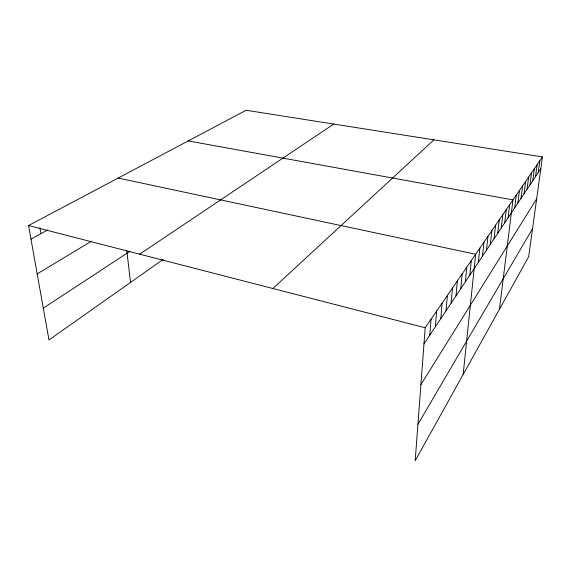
<?xml version="1.0" encoding="UTF-8"?>
<svg xmlns="http://www.w3.org/2000/svg" width="571" height="571" viewBox="0 0 571 571"><rect width="100%" height="100%" fill="white"/><g stroke="black" fill="none" stroke-linecap="round" stroke-linejoin="round"><path stroke-width="0.86" d="M542.45 156.946L425.195 327.761L415.181 460.74L528.675 256.686L542.45 156.946L246.122 110.26L28.55 225.538L48.978 339.959L163.256 259.334M429.777 335.17L431.026 319.268M435.373 326.776L436.658 311.059M440.783 318.668L442.104 303.13M446.015 310.824L447.371 295.457M451.083 303.23L452.468 288.041M455.986 295.871L457.4 280.853M460.74 288.748L462.175 273.887M465.351 281.838L466.807 267.142M469.819 275.136L471.296 260.604M463.145 374.512L475.65 254.259L118.154 178.066M478.37 262.317L479.883 248.1M482.459 256.186L483.987 242.125M486.428 250.234L487.969 236.315M490.289 244.445L491.845 230.67M494.043 238.814L495.607 225.188M497.698 233.339L499.268 219.849M501.252 228.007L502.837 214.66M504.714 222.818L506.306 209.607M508.083 217.772L509.682 204.689M499.454 309.218L512.965 199.9L188.252 140.923M514.664 207.908L516.27 195.089M517.868 203.098L519.482 190.407M520.995 198.408L522.608 185.846M524.042 193.84L525.663 181.407M527.019 189.386L528.632 177.074M529.917 185.04L531.537 172.849M532.743 180.8L534.363 168.723M535.505 176.66L537.125 164.705M538.196 172.62L539.816 160.779M417.929 424.274L532.536 228.7M420.92 384.59L536.669 198.801M423.989 343.849L540.83 168.681M272.888 288.512L433.931 139.845M139.667 254.181L333.742 124.064M43.296 308.147L130.002 251.297M37.186 273.902L91.474 241.176M30.977 239.149L47.629 229.992M28.55 225.538L425.195 327.761M39.92 227.786L40.926 233.675M126.776 250.648L130.545 282.417"/></g></svg>
